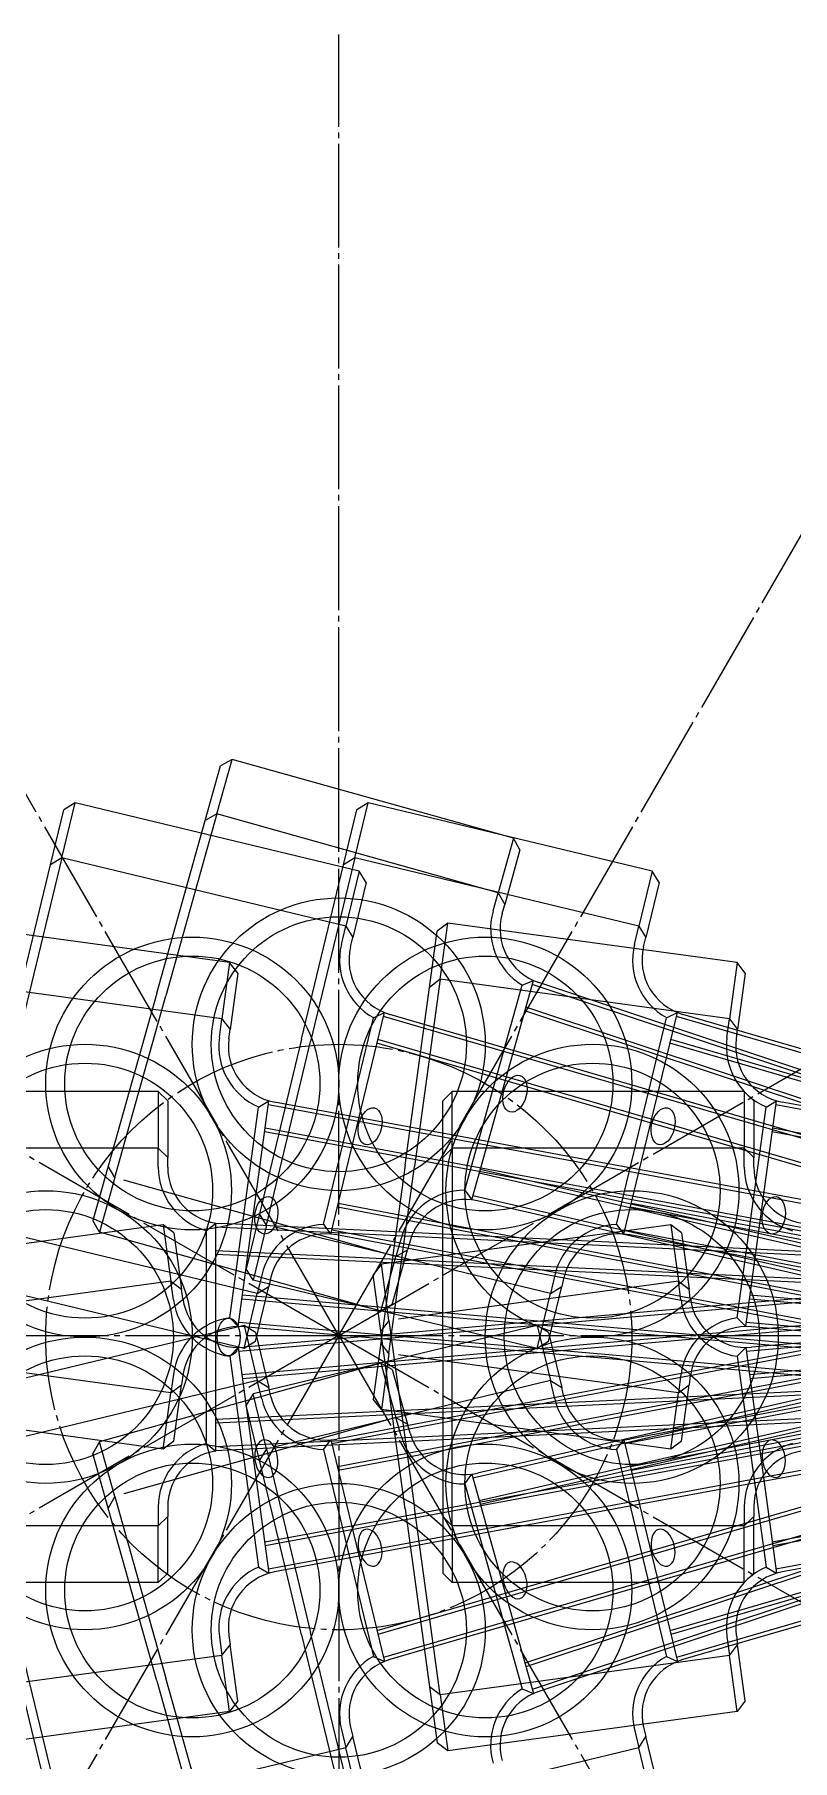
# Model space of a CAD drawing. Header units: millimetres. Extents: x 30 to 978, y -38 to 264.
# Drawn here: x 135.7 to 215.9, y 55.2 to 238 of the extents above; entities that cross this region are included whole.
import ezdxf

# ---------------------------------------------------------------- set-up
doc = ezdxf.new("R2010")
doc.units = ezdxf.units.MM
doc.linetypes.add('JIS_08_11', pattern=[12.8, 11, -0.6, 0.6, -0.6])
for name, color, linetype, lineweight in [('Center_L', 7, 'JIS_08_11', 13), ('deg000', 7, 'Continuous', 13), ('deg030', 7, 'Continuous', 13), ('deg060', 7, 'Continuous', 13), ('deg090', 7, 'Continuous', 13), ('deg120', 7, 'Continuous', 13), ('deg150', 7, 'Continuous', 13), ('deg180', 7, 'Continuous', 13), ('deg210', 7, 'Continuous', 13), ('deg240', 7, 'Continuous', 13), ('deg270', 7, 'Continuous', 13), ('deg300', 7, 'Continuous', 13), ('deg330', 7, 'Continuous', 13), ('deg360', 7, 'Continuous', 13)]:
    doc.layers.add(name, color=color, linetype=linetype, lineweight=lineweight)

msp = doc.modelspace()

# ---------------------------------------------------------------- linework, layer by layer
at = {"layer": 'Center_L'}
for q in [(167.92, 237.98), (99.03, 219.53), (236.8, 219.53), (48.61, 169.1), (287.22, 169.1), (48.61, 31.33), (99.03, -19.09), (287.22, 31.33), (236.8, -19.09), (167.92, -37.55)]:
    msp.add_line((167.92, 100.22), q, dxfattribs=at)
msp.add_lwpolyline([(30.15, 100.22), (167.92, 100.22), (702.18, 100.22)], dxfattribs=at)
msp.add_circle((167.92, 100.05), 31, dxfattribs=at)
at = {"layer": 'deg000'}
for p, q in [((179.92, 126.05), (178.92, 125.05)), ((178.92, 119.05), (178.92, 125.05)), ((210.82, 126.05), (179.92, 126.05)), ((179.92, 120.05), (179.92, 126.05)), ((211.82, 125.05), (210.82, 126.05)), ((210.82, 126.05), (210.82, 120.05)), ((211.82, 125.05), (211.82, 119.05)), ((179.92, 120.05), (178.92, 119.05)), ((178.92, 100.05), (178.92, 119.05)), ((210.82, 120.05), (179.92, 120.05)), ((179.92, 120.05), (179.92, 100.05)), ((210.82, 120.05), (211.82, 119.05)), ((210.82, 118.05), (210.82, 120.05)), ((211.82, 118.05), (211.82, 119.05)), ((178.92, 100.05), (178.92, 81.05)), ((179.92, 80.05), (179.92, 100.05)), ((179.92, 80.05), (178.92, 81.05)), ((178.92, 81.05), (178.92, 75.05)), ((210.82, 82.05), (210.82, 80.05)), ((210.82, 80.05), (211.82, 81.05)), ((211.82, 82.05), (211.82, 81.05)), ((211.82, 75.05), (211.82, 81.05)), ((179.92, 80.05), (179.92, 74.05)), ((210.82, 80.05), (180.92, 80.05)), ((210.82, 74.05), (210.82, 80.05)), ((179.92, 74.05), (178.92, 75.05)), ((211.82, 75.05), (210.82, 74.05)), ((210.82, 74.05), (179.92, 74.05))]:
    msp.add_line(p, q, dxfattribs=at)
for radius in [15.5, 13.5]:
    msp.add_circle((198.92, 100.05), radius, dxfattribs=at)
for centre, radius, start, end in [((217.82, 118.05), 7, 180, 254.2507), ((217.82, 118.05), 6, 180, 267.2555), ((217.82, 82.05), 7, 105.7493, 180), ((217.82, 82.05), 6, 92.7445, 180)]:
    msp.add_arc(centre, radius, start, end, dxfattribs=at)
at = {"layer": 'deg030'}
for p, q in [((177.51, 137.08), (178.32, 143.03)), ((179.45, 143.88), (178.32, 143.03)), ((178.64, 137.94), (179.45, 143.88)), ((210.07, 139.71), (179.45, 143.88)), ((210.07, 139.71), (209.26, 133.76)), ((210.92, 138.58), (210.07, 139.71)), ((174.95, 118.26), (177.51, 137.08)), ((178.64, 137.94), (175.94, 118.12)), ((178.64, 137.94), (177.51, 137.08)), ((209.26, 133.76), (178.64, 137.94)), ((210.92, 138.58), (210.11, 132.63)), ((208.99, 131.78), (209.26, 133.76)), ((209.26, 133.76), (210.11, 132.63)), ((209.98, 131.64), (210.11, 132.63)), ((210.08, 102.1), (213.13, 124.41)), ((210.97, 101.16), (214.23, 125.08)), ((213.13, 124.41), (214.23, 125.08)), ((299.5, 108.82), (214.17, 124.65)), ((299.85, 109.16), (214.83, 124.93)), ((297.54, 106.23), (213.78, 121.77)), ((297.76, 106.6), (213.83, 122.17)), ((174.95, 118.26), (172.38, 99.43)), ((173.23, 98.3), (175.94, 118.12)), ((296.29, 97.01), (211.42, 104.47)), ((296.4, 96.6), (211.36, 104.07)), ((210.08, 102.1), (210.97, 101.16)), ((297.48, 94), (211.02, 101.59)), ((297.72, 93.57), (211.58, 101.14)), ((172.38, 99.43), (171.57, 93.48)), ((173.23, 98.3), (172.38, 99.43)), ((173.23, 98.3), (172.42, 92.36)), ((203.85, 94.13), (174.22, 98.17)), ((204.12, 96.11), (203.85, 94.13)), ((205.11, 95.97), (204.98, 94.98)), ((172.42, 92.36), (171.57, 93.48)), ((203.04, 88.18), (203.85, 94.13)), ((203.85, 94.13), (204.98, 94.98)), ((204.17, 89.04), (204.98, 94.98)), ((203.04, 88.18), (172.42, 92.36)), ((204.17, 89.04), (203.04, 88.18))]:
    msp.add_line(p, q, dxfattribs=at)
for radius in [15.5, 13.5]:
    msp.add_circle((194.76, 115.55), radius, dxfattribs=at)
for centre, radius, start, end in [((215.92, 130.83), 7, 172.2336, 246.4843), ((215.92, 130.83), 6, 172.2336, 259.4891), ((211.06, 95.16), 7, 97.9829, 172.2336), ((211.06, 95.16), 6, 84.978, 172.2336)]:
    msp.add_arc(centre, radius, start, end, dxfattribs=at)
msp.add_ellipse((213.94, 112.94), major_axis=(0.27, 1.98), ratio=0.606673, dxfattribs=at)
at = {"layer": 'deg060'}
for p, q in [((168.42, 150.05), (169.82, 155.89)), ((169.62, 150.79), (171.03, 156.62)), ((171.03, 156.62), (169.82, 155.89)), ((201.07, 149.39), (171.03, 156.62)), ((163.97, 131.58), (168.42, 150.05)), ((169.62, 150.79), (164.94, 131.35)), ((169.62, 150.79), (168.42, 150.05)), ((199.67, 143.56), (169.62, 150.79)), ((201.07, 149.39), (199.67, 143.56)), ((201.81, 148.19), (200.4, 142.35)), ((201.81, 148.19), (201.07, 149.39)), ((199.2, 141.61), (199.67, 143.56)), ((199.67, 143.56), (200.4, 142.35)), ((200.17, 141.38), (200.4, 142.35)), ((197.31, 111.97), (202.58, 133.87)), ((198.09, 110.95), (203.74, 134.42)), ((202.58, 133.87), (203.74, 134.42)), ((286.94, 109.67), (203.64, 134)), ((287.33, 109.97), (204.32, 134.22)), ((163.97, 131.58), (159.52, 113.11)), ((160.26, 111.9), (164.94, 131.35)), ((284.74, 107.29), (202.96, 131.18)), ((284.99, 107.64), (203.05, 131.57)), ((282.63, 97.82), (198.78, 113.81)), ((282.56, 98.24), (198.87, 114.2)), ((159.52, 113.11), (158.12, 107.27)), ((160.26, 111.9), (158.86, 106.07)), ((160.26, 111.9), (159.52, 113.11)), ((190.3, 104.67), (161.23, 111.67)), ((197.31, 111.97), (198.09, 110.95)), ((283.44, 95.13), (198.19, 111.38)), ((283.64, 94.68), (198.7, 110.87)), ((158.86, 106.07), (158.12, 107.27)), ((188.9, 98.84), (158.86, 106.07)), ((190.77, 106.61), (190.3, 104.67)), ((191.74, 106.38), (191.51, 105.41)), ((188.9, 98.84), (190.3, 104.67)), ((190.11, 99.57), (191.51, 105.41)), ((190.3, 104.67), (191.51, 105.41)), ((190.11, 99.57), (188.9, 98.84))]:
    msp.add_line(p, q, dxfattribs=at)
for radius in [15.5, 13.5]:
    msp.add_circle((183.42, 126.9), radius, dxfattribs=at)
for centre, radius, start, end in [((206, 139.98), 7, 166.4637, 240.7144), ((206, 139.98), 6, 166.4637, 253.7193), ((197.58, 104.98), 7, 92.213, 166.4637), ((197.58, 104.98), 6, 79.2082, 166.4637)]:
    msp.add_arc(centre, radius, start, end, dxfattribs=at)
msp.add_ellipse((202.23, 122.37), major_axis=(0.47, 1.94), ratio=0.606673, dxfattribs=at)
at = {"layer": 'deg090'}
for p, q in [((155.03, 155.44), (156.65, 161.22)), ((156.65, 161.22), (155.42, 160.53)), ((186.4, 152.87), (156.65, 161.22)), ((153.79, 154.75), (155.42, 160.53)), ((155.03, 155.44), (149.62, 136.19)), ((155.03, 155.44), (153.79, 154.75)), ((184.78, 147.09), (155.03, 155.44)), ((148.66, 136.46), (153.79, 154.75)), ((186.4, 152.87), (184.78, 147.09)), ((187.09, 151.64), (186.4, 152.87)), ((187.09, 151.64), (185.47, 145.86)), ((184.24, 145.17), (184.78, 147.09)), ((184.78, 147.09), (185.47, 145.86)), ((185.2, 144.9), (185.47, 145.86)), ((181.24, 115.61), (187.33, 137.3)), ((181.98, 114.57), (188.51, 137.81)), ((187.33, 137.3), (188.51, 137.81)), ((270.72, 109.96), (188.39, 137.39)), ((271.12, 110.25), (189.08, 137.58)), ((148.66, 136.46), (143.52, 118.16)), ((144.22, 116.93), (149.62, 136.19)), ((268.43, 107.67), (187.61, 134.6)), ((268.7, 108), (187.71, 134.98)), ((143.52, 118.16), (141.9, 112.39)), ((144.22, 116.93), (143.52, 118.16)), ((265.97, 98.28), (182.78, 117.39)), ((265.92, 98.71), (182.89, 117.78)), ((144.22, 116.93), (142.6, 111.16)), ((173.97, 108.58), (145.18, 116.66)), ((181.24, 115.61), (181.98, 114.57)), ((266.68, 95.56), (182.1, 114.99)), ((266.87, 95.1), (182.59, 114.46)), ((142.6, 111.16), (141.9, 112.39)), ((172.35, 102.8), (142.6, 111.16)), ((174.51, 110.51), (173.97, 108.58)), ((175.47, 110.24), (175.2, 109.27)), ((172.35, 102.8), (173.97, 108.58)), ((173.58, 103.5), (175.2, 109.27)), ((173.97, 108.58), (175.2, 109.27)), ((173.58, 103.5), (172.35, 102.8))]:
    msp.add_line(p, q, dxfattribs=at)
for radius in [15.5, 13.5]:
    msp.add_circle((167.92, 131.05), radius, dxfattribs=at)
for centre, radius, start, end in [((190.98, 143.27), 7, 164.3196, 238.5704), ((190.98, 143.27), 6, 164.3196, 251.5752), ((181.25, 108.61), 7, 90.0689, 164.3196), ((181.25, 108.61), 6, 77.0641, 164.3196)]:
    msp.add_arc(centre, radius, start, end, dxfattribs=at)
msp.add_ellipse((186.55, 125.82), major_axis=(0.54, 1.93), ratio=0.606673, dxfattribs=at)
at = {"layer": 'deg120'}
for p, q in [((137.42, 150.05), (138.82, 155.89)), ((138.62, 150.79), (140.03, 156.62)), ((140.03, 156.62), (138.82, 155.89)), ((170.07, 149.39), (140.03, 156.62)), ((132.97, 131.58), (137.42, 150.05)), ((138.62, 150.79), (133.94, 131.35)), ((138.62, 150.79), (137.42, 150.05)), ((168.67, 143.56), (138.62, 150.79)), ((170.07, 149.39), (168.67, 143.56)), ((170.81, 148.19), (169.4, 142.35)), ((170.81, 148.19), (170.07, 149.39)), ((168.2, 141.61), (168.67, 143.56)), ((168.67, 143.56), (169.4, 142.35)), ((169.17, 141.38), (169.4, 142.35)), ((166.31, 111.97), (171.58, 133.87)), ((167.09, 110.95), (172.74, 134.42)), ((171.58, 133.87), (172.74, 134.42)), ((255.94, 109.67), (172.64, 134)), ((256.33, 109.97), (173.32, 134.22)), ((253.74, 107.29), (171.96, 131.18)), ((253.99, 107.64), (172.05, 131.57)), ((251.63, 97.82), (167.78, 113.81)), ((251.56, 98.24), (167.87, 114.2)), ((159.3, 104.67), (130.23, 111.67)), ((166.31, 111.97), (167.09, 110.95)), ((252.44, 95.13), (167.19, 111.38)), ((252.64, 94.68), (167.7, 110.87)), ((157.9, 98.84), (127.86, 106.07)), ((159.77, 106.61), (159.3, 104.67)), ((160.74, 106.38), (160.51, 105.41)), ((157.9, 98.84), (159.3, 104.67)), ((159.11, 99.57), (160.51, 105.41)), ((159.3, 104.67), (160.51, 105.41)), ((159.11, 99.57), (157.9, 98.84))]:
    msp.add_line(p, q, dxfattribs=at)
for radius in [15.5, 13.5]:
    msp.add_circle((152.42, 126.9), radius, dxfattribs=at)
for centre, radius, start, end in [((175, 139.98), 7, 166.4637, 240.7144), ((175, 139.98), 6, 166.4637, 253.7193), ((166.58, 104.98), 7, 92.213, 166.4637), ((166.58, 104.98), 6, 79.2082, 166.4637)]:
    msp.add_arc(centre, radius, start, end, dxfattribs=at)
msp.add_ellipse((171.23, 122.37), major_axis=(0.47, 1.94), ratio=0.606673, dxfattribs=at)
at = {"layer": 'deg150'}
for p, q in [((156.37, 139.71), (125.76, 143.88)), ((156.37, 139.71), (155.56, 133.76)), ((157.23, 138.58), (156.37, 139.71)), ((155.56, 133.76), (124.95, 137.94)), ((157.23, 138.58), (156.42, 132.63)), ((155.29, 131.78), (155.56, 133.76)), ((155.56, 133.76), (156.42, 132.63)), ((156.28, 131.64), (156.42, 132.63)), ((156.39, 102.1), (159.43, 124.41)), ((157.27, 101.16), (160.53, 125.08)), ((159.43, 124.41), (160.53, 125.08)), ((245.8, 108.82), (160.48, 124.65)), ((246.15, 109.16), (161.13, 124.93)), ((243.85, 106.23), (160.08, 121.77)), ((244.07, 106.6), (160.14, 122.17)), ((242.59, 97.01), (157.72, 104.47)), ((242.7, 96.6), (157.67, 104.07)), ((156.39, 102.1), (157.27, 101.16)), ((243.78, 94), (157.33, 101.59)), ((244.03, 93.57), (157.89, 101.14)), ((150.16, 94.13), (120.53, 98.17)), ((150.43, 96.11), (150.16, 94.13)), ((151.42, 95.97), (151.28, 94.98)), ((149.35, 88.18), (150.16, 94.13)), ((150.16, 94.13), (151.28, 94.98)), ((150.47, 89.04), (151.28, 94.98)), ((149.35, 88.18), (118.73, 92.36)), ((150.47, 89.04), (149.35, 88.18))]:
    msp.add_line(p, q, dxfattribs=at)
for radius in [15.5, 13.5]:
    msp.add_circle((141.07, 115.55), radius, dxfattribs=at)
for centre, radius, start, end in [((162.23, 130.83), 7, 172.2336, 246.4843), ((162.23, 130.83), 6, 172.2336, 259.4891), ((157.36, 95.16), 7, 97.9829, 172.2336), ((157.36, 95.16), 6, 84.978, 172.2336)]:
    msp.add_arc(centre, radius, start, end, dxfattribs=at)
msp.add_ellipse((160.25, 112.94), major_axis=(0.27, 1.98), ratio=0.606673, dxfattribs=at)
at = {"layer": 'deg180'}
for p, q in [((148.82, 126.05), (117.92, 126.05)), ((149.82, 125.05), (148.82, 126.05)), ((148.82, 126.05), (148.82, 120.05)), ((149.82, 125.05), (149.82, 119.05)), ((148.82, 120.05), (117.92, 120.05)), ((148.82, 120.05), (149.82, 119.05)), ((148.82, 118.05), (148.82, 120.05)), ((149.82, 118.05), (149.82, 119.05)), ((153.92, 111.32), (154.92, 112.12)), ((154.92, 87.98), (154.92, 112.12)), ((241.6, 107.53), (154.92, 111.69)), ((241.9, 107.92), (155.53, 112.06)), ((153.92, 88.79), (153.92, 111.32)), ((240.18, 105.1), (154.92, 109.19)), ((240.01, 104.71), (154.92, 108.78)), ((240.01, 95.4), (154.92, 91.32)), ((240.18, 95), (154.92, 90.92)), ((241.6, 92.57), (154.92, 88.42)), ((241.9, 92.19), (155.53, 88.05)), ((153.92, 88.79), (154.92, 87.98)), ((148.82, 82.05), (148.82, 80.05)), ((148.82, 80.05), (149.82, 81.05)), ((149.82, 82.05), (149.82, 81.05)), ((149.82, 75.05), (149.82, 81.05)), ((148.82, 80.05), (118.92, 80.05)), ((148.82, 74.05), (148.82, 80.05)), ((149.82, 75.05), (148.82, 74.05)), ((148.82, 74.05), (117.92, 74.05))]:
    msp.add_line(p, q, dxfattribs=at)
for radius in [15.5, 13.5]:
    msp.add_circle((136.92, 100.05), radius, dxfattribs=at)
for centre, radius, start, end in [((155.82, 118.05), 7, 180, 254.2507), ((155.82, 118.05), 6, 180, 267.2555), ((155.82, 82.05), 7, 105.7493, 180), ((155.82, 82.05), 6, 92.7445, 180)]:
    msp.add_arc(centre, radius, start, end, dxfattribs=at)
msp.add_ellipse((156.27, 100.05), major_axis=(0, 2), ratio=0.606673, dxfattribs=at)
at = {"layer": 'deg210'}
for p, q in [((149.35, 111.92), (118.73, 107.75)), ((150.47, 111.07), (149.35, 111.92)), ((149.35, 111.92), (150.16, 105.98)), ((150.47, 111.07), (151.28, 105.12)), ((243.78, 106.11), (157.33, 98.51)), ((244.03, 106.53), (157.89, 98.96)), ((150.16, 105.98), (120.53, 101.94)), ((150.16, 105.98), (151.28, 105.12)), ((150.43, 104), (150.16, 105.98)), ((151.42, 104.13), (151.28, 105.12)), ((242.7, 103.51), (157.67, 96.04)), ((242.59, 103.1), (157.72, 95.64)), ((156.39, 98.01), (157.27, 98.94)), ((157.27, 98.94), (160.53, 75.03)), ((156.39, 98.01), (159.43, 75.69)), ((243.85, 93.87), (160.08, 78.33)), ((244.07, 93.51), (160.14, 77.93)), ((245.8, 91.29), (160.48, 75.46)), ((246.15, 90.95), (161.13, 75.17)), ((159.43, 75.69), (160.53, 75.03)), ((155.29, 68.33), (155.56, 66.34)), ((156.28, 68.46), (156.42, 67.47)), ((155.56, 66.34), (124.95, 62.17)), ((155.56, 66.34), (156.42, 67.47)), ((156.37, 60.4), (155.56, 66.34)), ((157.23, 61.53), (156.42, 67.47)), ((156.37, 60.4), (125.76, 56.22)), ((157.23, 61.53), (156.37, 60.4))]:
    msp.add_line(p, q, dxfattribs=at)
for radius in [15.5, 13.5]:
    msp.add_circle((141.07, 84.55), radius, dxfattribs=at)
for centre, radius, start, end in [((157.36, 104.94), 7, 187.7664, 262.0171), ((157.36, 104.94), 6, 187.7664, 275.022), ((162.23, 69.27), 7, 113.5157, 187.7664), ((162.23, 69.27), 6, 100.5109, 187.7664)]:
    msp.add_arc(centre, radius, start, end, dxfattribs=at)
at = {"layer": 'deg210', "extrusion": (0, 0, -1)}
msp.add_ellipse((160.25, 87.17), major_axis=(0.27, -1.98), ratio=0.606673, dxfattribs=at)
at = {"layer": 'deg240'}
for p, q in [((252.44, 104.98), (167.19, 88.73)), ((252.64, 105.43), (167.7, 89.24)), ((157.9, 101.27), (127.86, 94.04)), ((159.11, 100.53), (157.9, 101.27)), ((157.9, 101.27), (159.3, 95.44)), ((159.11, 100.53), (160.51, 94.7)), ((251.63, 102.28), (167.78, 86.3)), ((251.56, 101.86), (167.87, 85.91)), ((159.3, 95.44), (130.23, 88.44)), ((159.3, 95.44), (160.51, 94.7)), ((159.77, 93.49), (159.3, 95.44)), ((160.74, 93.73), (160.51, 94.7)), ((253.74, 92.81), (171.96, 68.93)), ((253.99, 92.47), (172.05, 68.54)), ((255.94, 90.44), (172.64, 66.11)), ((256.33, 90.13), (173.32, 65.89)), ((166.31, 88.13), (167.09, 89.15)), ((166.31, 88.13), (171.58, 66.23)), ((167.09, 89.15), (172.74, 65.69)), ((132.97, 68.52), (137.42, 50.05)), ((138.62, 49.31), (133.94, 68.76)), ((171.58, 66.23), (172.74, 65.69)), ((168.2, 58.49), (168.67, 56.55)), ((169.17, 58.73), (169.4, 57.75)), ((168.67, 56.55), (169.4, 57.75)), ((170.81, 51.92), (169.4, 57.75)), ((168.67, 56.55), (138.62, 49.31)), ((170.07, 50.71), (168.67, 56.55))]:
    msp.add_line(p, q, dxfattribs=at)
for radius in [15.5, 13.5]:
    msp.add_circle((152.42, 73.21), radius, dxfattribs=at)
for centre, radius, start, end in [((166.58, 95.13), 7, 193.5363, 267.787), ((166.58, 95.13), 6, 193.5363, 280.7918), ((175, 60.13), 7, 119.2856, 193.5363), ((175, 60.13), 6, 106.2807, 193.5363)]:
    msp.add_arc(centre, radius, start, end, dxfattribs=at)
at = {"layer": 'deg240', "extrusion": (0, 0, -1)}
msp.add_ellipse((171.23, 77.74), major_axis=(0.47, -1.94), ratio=0.606673, dxfattribs=at)
at = {"layer": 'deg270'}
for p, q in [((266.68, 104.55), (182.1, 85.12)), ((266.87, 105), (182.59, 85.64)), ((265.97, 101.82), (182.78, 82.71)), ((265.92, 101.4), (182.89, 82.32)), ((172.35, 97.3), (142.6, 88.95)), ((173.58, 96.61), (172.35, 97.3)), ((172.35, 97.3), (173.97, 91.52)), ((173.58, 96.61), (175.2, 90.83)), ((173.97, 91.52), (145.18, 83.44)), ((173.97, 91.52), (175.2, 90.83)), ((174.51, 89.6), (173.97, 91.52)), ((268.43, 92.44), (187.61, 65.51)), ((268.7, 92.1), (187.71, 65.12)), ((175.47, 89.87), (175.2, 90.83)), ((270.72, 90.15), (188.39, 62.72)), ((271.12, 89.85), (189.08, 62.52)), ((142.6, 88.95), (141.9, 87.72)), ((144.22, 83.17), (142.6, 88.95)), ((143.52, 81.94), (141.9, 87.72)), ((181.24, 84.49), (181.98, 85.54)), ((181.24, 84.49), (187.33, 62.8)), ((181.98, 85.54), (188.51, 62.3)), ((144.22, 83.17), (143.52, 81.94)), ((144.22, 83.17), (149.62, 63.92)), ((148.66, 63.65), (143.52, 81.94)), ((148.66, 63.65), (153.79, 45.35)), ((155.03, 44.66), (149.62, 63.92)), ((187.33, 62.8), (188.51, 62.3))]:
    msp.add_line(p, q, dxfattribs=at)
for radius in [15.5, 13.5]:
    msp.add_circle((167.92, 69.05), radius, dxfattribs=at)
for centre, radius, start, end in [((181.25, 91.49), 7, 195.6804, 269.9311), ((181.25, 91.49), 6, 195.6804, 282.9359), ((190.98, 56.83), 7, 121.4296, 195.6804), ((190.98, 56.83), 6, 108.4248, 195.6804)]:
    msp.add_arc(centre, radius, start, end, dxfattribs=at)
at = {"layer": 'deg270', "extrusion": (0, 0, -1)}
msp.add_ellipse((186.55, 74.28), major_axis=(0.54, -1.93), ratio=0.606673, dxfattribs=at)
at = {"layer": 'deg300'}
for p, q in [((283.44, 104.98), (198.19, 88.73)), ((283.64, 105.43), (198.7, 89.24)), ((188.9, 101.27), (158.86, 94.04)), ((190.11, 100.53), (188.9, 101.27)), ((188.9, 101.27), (190.3, 95.44)), ((190.11, 100.53), (191.51, 94.7)), ((282.63, 102.28), (198.78, 86.3)), ((282.56, 101.86), (198.87, 85.91)), ((190.3, 95.44), (161.23, 88.44)), ((190.3, 95.44), (191.51, 94.7)), ((190.77, 93.49), (190.3, 95.44)), ((158.86, 94.04), (158.12, 92.83)), ((160.26, 88.2), (158.86, 94.04)), ((191.74, 93.73), (191.51, 94.7)), ((159.52, 87), (158.12, 92.83)), ((284.74, 92.81), (202.96, 68.93)), ((284.99, 92.47), (203.05, 68.54)), ((286.94, 90.44), (203.64, 66.11)), ((287.33, 90.13), (204.32, 65.89)), ((160.26, 88.2), (159.52, 87)), ((160.26, 88.2), (164.94, 68.76)), ((197.31, 88.13), (198.09, 89.15)), ((197.31, 88.13), (202.58, 66.23)), ((198.09, 89.15), (203.74, 65.69)), ((163.97, 68.52), (159.52, 87)), ((163.97, 68.52), (168.42, 50.05)), ((169.62, 49.31), (164.94, 68.76)), ((202.58, 66.23), (203.74, 65.69)), ((199.2, 58.49), (199.67, 56.55)), ((200.17, 58.73), (200.4, 57.75)), ((199.67, 56.55), (200.4, 57.75)), ((201.81, 51.92), (200.4, 57.75)), ((199.67, 56.55), (169.62, 49.31)), ((201.07, 50.71), (199.67, 56.55))]:
    msp.add_line(p, q, dxfattribs=at)
for radius in [15.5, 13.5]:
    msp.add_circle((183.42, 73.21), radius, dxfattribs=at)
for centre, radius, start, end in [((197.58, 95.13), 7, 193.5363, 267.787), ((197.58, 95.13), 6, 193.5363, 280.7918), ((206, 60.13), 7, 119.2856, 193.5363), ((206, 60.13), 6, 106.2807, 193.5363)]:
    msp.add_arc(centre, radius, start, end, dxfattribs=at)
at = {"layer": 'deg300', "extrusion": (0, 0, -1)}
msp.add_ellipse((202.23, 77.74), major_axis=(0.47, -1.94), ratio=0.606673, dxfattribs=at)
at = {"layer": 'deg330'}
for p, q in [((203.04, 111.92), (172.42, 107.75)), ((204.17, 111.07), (203.04, 111.92)), ((203.04, 111.92), (203.85, 105.98)), ((204.17, 111.07), (204.98, 105.12)), ((172.42, 107.75), (171.57, 106.62)), ((172.38, 100.68), (171.57, 106.62)), ((173.23, 101.8), (172.42, 107.75)), ((297.48, 106.11), (211.02, 98.51)), ((297.72, 106.53), (211.58, 98.96)), ((203.85, 105.98), (174.22, 101.94)), ((203.85, 105.98), (204.98, 105.12)), ((204.12, 104), (203.85, 105.98)), ((205.11, 104.13), (204.98, 105.12)), ((296.4, 103.51), (211.36, 96.04)), ((296.29, 103.1), (211.42, 95.64)), ((173.23, 101.8), (172.38, 100.68)), ((174.95, 81.85), (172.38, 100.68)), ((173.23, 101.8), (175.94, 81.98)), ((210.08, 98.01), (210.97, 98.94)), ((210.97, 98.94), (214.23, 75.03)), ((210.08, 98.01), (213.13, 75.69)), ((297.54, 93.87), (213.78, 78.33)), ((297.76, 93.51), (213.83, 77.93)), ((299.5, 91.29), (214.17, 75.46)), ((299.85, 90.95), (214.83, 75.17)), ((174.95, 81.85), (177.51, 63.02)), ((178.64, 62.17), (175.94, 81.98)), ((213.13, 75.69), (214.23, 75.03)), ((208.99, 68.33), (209.26, 66.34)), ((209.98, 68.46), (210.11, 67.47)), ((209.26, 66.34), (178.64, 62.17)), ((209.26, 66.34), (210.11, 67.47)), ((210.07, 60.4), (209.26, 66.34)), ((210.92, 61.53), (210.11, 67.47)), ((178.64, 62.17), (177.51, 63.02)), ((177.51, 63.02), (178.32, 57.08)), ((178.64, 62.17), (179.45, 56.22)), ((210.07, 60.4), (179.45, 56.22)), ((210.92, 61.53), (210.07, 60.4)), ((179.45, 56.22), (178.32, 57.08))]:
    msp.add_line(p, q, dxfattribs=at)
for radius in [15.5, 13.5]:
    msp.add_circle((194.76, 84.55), radius, dxfattribs=at)
for centre, radius, start, end in [((211.06, 104.94), 7, 187.7664, 262.0171), ((211.06, 104.94), 6, 187.7664, 275.022), ((215.92, 69.27), 7, 113.5157, 187.7664), ((215.92, 69.27), 6, 100.5109, 187.7664)]:
    msp.add_arc(centre, radius, start, end, dxfattribs=at)
at = {"layer": 'deg330', "extrusion": (0, 0, -1)}
msp.add_ellipse((213.94, 87.17), major_axis=(0.27, -1.98), ratio=0.606673, dxfattribs=at)
at = {"layer": 'deg360'}
for p, q in [((179.92, 126.05), (178.92, 125.05)), ((178.92, 119.05), (178.92, 125.05)), ((210.82, 126.05), (179.92, 126.05)), ((179.92, 120.05), (179.92, 126.05)), ((211.82, 125.05), (210.82, 126.05)), ((210.82, 126.05), (210.82, 120.05)), ((211.82, 125.05), (211.82, 119.05)), ((179.92, 120.05), (178.92, 119.05)), ((178.92, 100.05), (178.92, 119.05)), ((179.92, 120.05), (179.92, 100.05)), ((210.82, 120.05), (180.92, 120.05)), ((210.82, 120.05), (211.82, 119.05)), ((210.82, 118.05), (210.82, 120.05)), ((211.82, 118.05), (211.82, 119.05)), ((178.92, 100.05), (178.92, 81.05)), ((179.92, 80.05), (179.92, 100.05)), ((179.92, 80.05), (178.92, 81.05)), ((178.92, 81.05), (178.92, 75.05)), ((210.82, 82.05), (210.82, 80.05)), ((210.82, 80.05), (211.82, 81.05)), ((211.82, 82.05), (211.82, 81.05)), ((211.82, 75.05), (211.82, 81.05)), ((210.82, 80.05), (179.92, 80.05)), ((179.92, 80.05), (179.92, 74.05)), ((210.82, 74.05), (210.82, 80.05)), ((179.92, 74.05), (178.92, 75.05)), ((211.82, 75.05), (210.82, 74.05)), ((210.82, 74.05), (179.92, 74.05))]:
    msp.add_line(p, q, dxfattribs=at)
for radius in [15.5, 13.5]:
    msp.add_circle((198.92, 100.05), radius, dxfattribs=at)
for centre, radius, start, end in [((217.82, 118.05), 7, 180, 254.2507), ((217.82, 118.05), 6, 180, 267.2555), ((217.82, 82.05), 7, 105.7493, 180), ((217.82, 82.05), 6, 92.7445, 180)]:
    msp.add_arc(centre, radius, start, end, dxfattribs=at)

doc.saveas('drawing.dxf')
